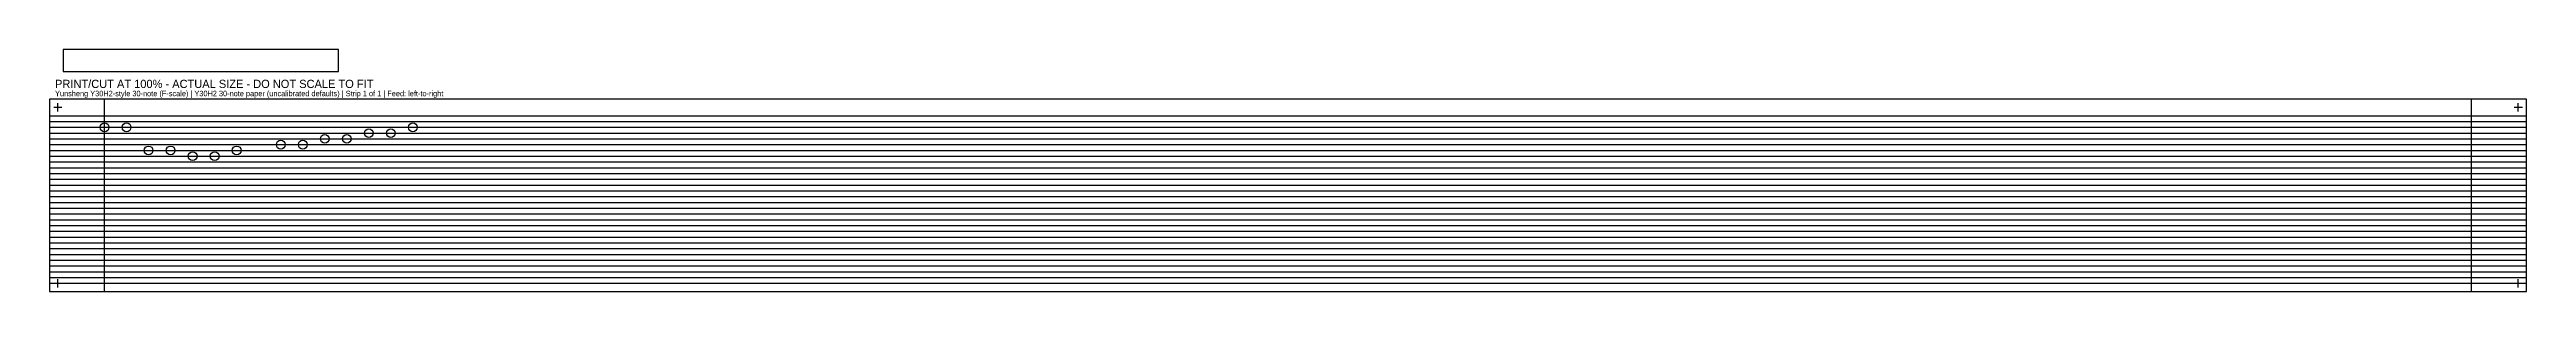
# Model space of a CAD drawing. Extents: x 0 to 900, y 0 to 88.
import ezdxf

# ---------------------------------------------------------------- set-up
doc = ezdxf.new("R2010")
doc.units = 0
for name, color, linetype in [('CUT_HOLES', 1, 'CONTINUOUS'), ('CUT_OUTLINE', 1, 'CONTINUOUS'), ('NO_CUT_LABELS', 7, 'CONTINUOUS'), ('PRINT_GUIDES', 4, 'CONTINUOUS'), ('REGISTRATION_MARKS', 3, 'CONTINUOUS')]:
    doc.layers.add(name, color=color, linetype=linetype)

msp = doc.modelspace()

# ---------------------------------------------------------------- linework, layer by layer
at = {"layer": 'CUT_HOLES'}
for centre in [(20, 59.7), (28, 59.7), (84, 53.4), (92, 53.4), (100, 55.5), (108, 55.5), (116, 57.6), (124, 57.6), (132, 59.7), (36, 51.3), (44, 51.3), (52, 49.2), (60, 49.2), (68, 51.3)]:
    msp.add_circle(centre, 1.59, dxfattribs=at)
at = {"layer": 'CUT_OUTLINE'}
for p, q in [((900, 70), (0, 70)), ((0, 70), (0, 0)), ((900, 0), (900, 70)), ((0, 0), (900, 0))]:
    msp.add_line(p, q, dxfattribs=at)
at = {"layer": 'PRINT_GUIDES'}
for p, q in [((0, 63.9), (900, 63.9)), ((20, 0), (20, 70)), ((880, 0), (880, 70)), ((0, 61.8), (900, 61.8)), ((0, 59.7), (900, 59.7)), ((0, 57.6), (900, 57.6)), ((0, 55.5), (900, 55.5)), ((0, 53.4), (900, 53.4)), ((0, 51.3), (900, 51.3)), ((0, 49.2), (900, 49.2)), ((0, 47.1), (900, 47.1)), ((0, 45), (900, 45)), ((0, 42.9), (900, 42.9)), ((0, 40.8), (900, 40.8)), ((0, 38.7), (900, 38.7)), ((0, 36.6), (900, 36.6)), ((0, 34.5), (900, 34.5)), ((0, 32.4), (900, 32.4)), ((0, 30.3), (900, 30.3)), ((0, 28.2), (900, 28.2)), ((0, 26.1), (900, 26.1)), ((0, 24), (900, 24)), ((0, 21.9), (900, 21.9)), ((0, 19.8), (900, 19.8)), ((0, 17.7), (900, 17.7)), ((0, 15.6), (900, 15.6)), ((0, 13.5), (900, 13.5)), ((0, 11.4), (900, 11.4)), ((0, 9.3), (900, 9.3)), ((0, 7.2), (900, 7.2)), ((0, 5.1), (900, 5.1)), ((0, 3), (900, 3))]:
    msp.add_line(p, q, dxfattribs=at)
at = {"layer": 'REGISTRATION_MARKS'}
for p, q in [((105, 88), (5, 88)), ((5, 88), (5, 80)), ((105, 80), (105, 88)), ((5, 80), (105, 80)), ((1.5, 67), (4.5, 67)), ((3, 65.5), (3, 68.5)), ((895.5, 67), (898.5, 67)), ((897, 65.5), (897, 68.5)), ((1.5, 3), (4.5, 3)), ((3, 1.5), (3, 4.5)), ((895.5, 3), (898.5, 3)), ((897, 1.5), (897, 4.5))]:
    msp.add_line(p, q, dxfattribs=at)

# ---------------------------------------------------------------- texts
at = {"layer": 'NO_CUT_LABELS'}
for s, height, p in [('Yunsheng Y30H2-style 30-note (F-scale) | Y30H2 30-note paper (uncalibrated defaults) | Strip 1 of 1 | Feed: left-to-right', 2, (2, 71)), ('PRINT/CUT AT 100% - ACTUAL SIZE - DO NOT SCALE TO FIT', 3, (2, 74))]:
    msp.add_text(s, height=height, dxfattribs=at).set_placement(p)

doc.saveas('drawing.dxf')
